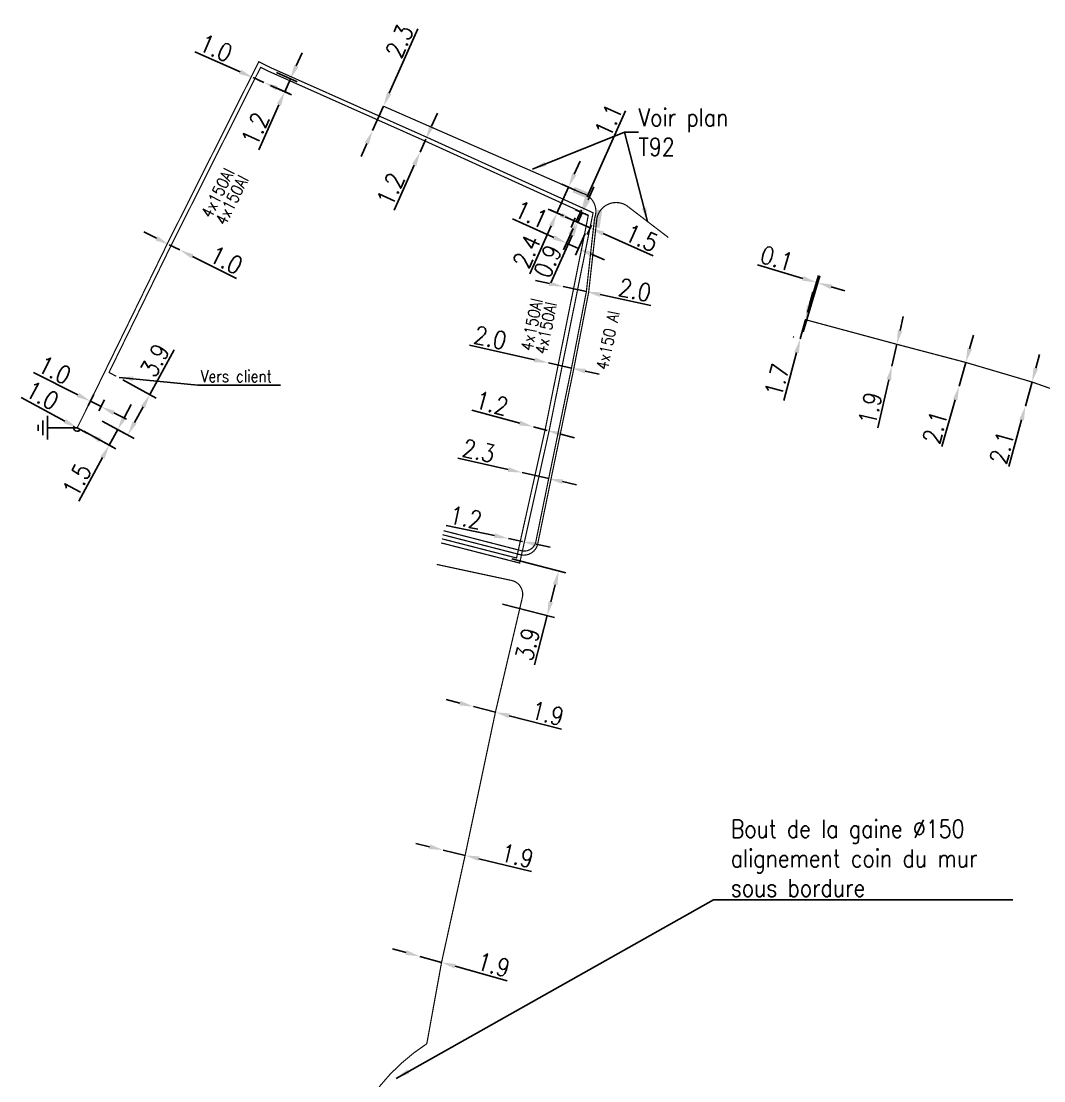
# Model space of a CAD drawing. Header units: millimetres. Extents: x 80993 to 81985, y 144000 to 145002.
# Drawn here: x 81109.3 to 81195.8, y 144863.5 to 144953.1 of the extents above; entities that cross this region are included whole.
import ezdxf
from ezdxf.enums import TextEntityAlignment as Align

# ---------------------------------------------------------------- set-up
doc = ezdxf.new("R2010")
doc.units = ezdxf.units.MM
doc.header["$PDMODE"] = 34
doc.linetypes.add('B_ST_AL', pattern=[2000, 1000, 1000])
doc.layers.get('0').update_dxf_attribs({"linetype": 'CONTINUOUS'})
doc.layers.get('Defpoints').update_dxf_attribs({"linetype": 'CONTINUOUS'})
for name, color, linetype in [('B_100', 3, 'CONTINUOUS'), ('B_110', 1, 'CONTINUOUS'), ('B_300', 7, 'CONTINUOUS'), ('B_400', 7, 'CONTINUOUS')]:
    doc.layers.add(name, color=color, linetype=linetype)
doc.styles.add('M_ROMANS', font='ROMANS.shx', dxfattribs={"width": 0.75})
doc.styles.get("Standard").update_dxf_attribs({"font": 'romans.shx', "width": 0.85})
doc.dimstyles.get("Standard").update_dxf_attribs({"dimtxt": 1.5, "dimasz": 1.2, "dimexe": 0.625, "dimexo": 0.625, "dimgap": 0.25, "dimtad": 1, "dimdec": 1, "dimzin": 0, "dimdsep": 46, "dimtxsty": 'Standard', "dimcen": -0.5, "dimadec": 0, "dimazin": 0, "dimtfac": 1, "dimtdec": 1, "dimtmove": 0, "dimatfit": 3, "dimfxl": 0, "dimtolj": 1, "dimtzin": 0, "dimarcsym": 0})

# ---------------------------------------------------------------- blocks, each defined once
blk = doc.blocks.new('*D98')
at = {"layer": 'B_100', "color": 0, "linetype": 'Continuous', "lineweight": -2, "transparency": 16777216}
for p, q in [((81141.869, 144874.319), (81140.713, 144874.641)), ((81143.025, 144873.997), (81144.856, 144873.487)), ((81146.012, 144873.165), (81150.415, 144871.939))]:
    blk.add_line(p, q, dxfattribs=at)
at = {"layer": 'B_100', "color": 0, "linetype": 'Continuous', "transparency": 16777216}
for points in [[(81141.923, 144874.512), (81141.816, 144874.127), (81143.025, 144873.997)], [(81146.065, 144873.358), (81145.958, 144872.973), (81144.856, 144873.487)]]:
    blk.add_solid(points, dxfattribs=at)
at = {"layer": 'Defpoints', "color": 0, "linetype": 'Continuous', "transparency": 16777216}
for p in [(81143.025, 144873.997), (81143.025, 144873.997), (81144.856, 144873.487)]:
    blk.add_point(p, dxfattribs=at)
at = {"layer": 'B_100', "color": 0, "linetype": 'Continuous', "transparency": 16777216, "insert": (81149.273, 144873.295), "char_height": 1.5, "attachment_point": 5, "rotation": 344.43495}
blk.add_mtext('\\A1;1.9', dxfattribs=at)
blk = doc.blocks.new('*D99')
at = {"layer": 'B_100', "color": 0, "linetype": 'Continuous', "lineweight": -2, "transparency": 16777216}
for p, q in [((81143.838, 144883.277), (81142.671, 144883.559)), ((81145.004, 144882.995), (81146.851, 144882.549)), ((81148.017, 144882.267), (81152.461, 144881.193))]:
    blk.add_line(p, q, dxfattribs=at)
at = {"layer": 'B_100', "color": 0, "linetype": 'Continuous', "transparency": 16777216}
for points in [[(81143.885, 144883.472), (81143.791, 144883.083), (81145.004, 144882.995)], [(81148.064, 144882.461), (81147.97, 144882.073), (81146.851, 144882.549)]]:
    blk.add_solid(points, dxfattribs=at)
at = {"layer": 'Defpoints', "color": 0, "linetype": 'Continuous', "transparency": 16777216}
for p in [(81145.004, 144882.995), (81145.004, 144882.995), (81146.851, 144882.549)]:
    blk.add_point(p, dxfattribs=at)
at = {"layer": 'B_100', "color": 0, "linetype": 'Continuous', "transparency": 16777216, "insert": (81151.272, 144882.509), "char_height": 1.5, "attachment_point": 5, "rotation": 346.41199}
blk.add_mtext('\\A1;1.9', dxfattribs=at)
blk = doc.blocks.new('*D100')
at = {"layer": 'B_100', "color": 0, "linetype": 'Continuous', "lineweight": -2, "transparency": 16777216}
for p, q in [((81146.411, 144895.429), (81145.249, 144895.728)), ((81147.573, 144895.13), (81149.413, 144894.657)), ((81150.576, 144894.358), (81155.003, 144893.22))]:
    blk.add_line(p, q, dxfattribs=at)
at = {"layer": 'B_100', "color": 0, "linetype": 'Continuous', "transparency": 16777216}
for points in [[(81146.461, 144895.623), (81146.361, 144895.235), (81147.573, 144895.13)], [(81150.625, 144894.552), (81150.526, 144894.165), (81149.413, 144894.657)]]:
    blk.add_solid(points, dxfattribs=at)
at = {"layer": 'Defpoints', "color": 0, "linetype": 'Continuous', "transparency": 16777216}
for p in [(81147.573, 144895.13), (81147.573, 144895.13), (81149.413, 144894.657)]:
    blk.add_point(p, dxfattribs=at)
at = {"layer": 'B_100', "color": 0, "linetype": 'Continuous', "transparency": 16777216, "insert": (81153.834, 144894.553), "char_height": 1.5, "attachment_point": 5, "rotation": 345.58039}
blk.add_mtext('\\A1;1.9', dxfattribs=at)
blk = doc.blocks.new('*D101')
at = {"layer": 'B_100', "color": 0, "linetype": 'Continuous', "lineweight": -2, "transparency": 16777216}
for p, q in [((81154.968, 144936.734), (81153.872, 144937.223)), ((81156.17, 144936.482), (81155.81, 144935.675)), ((81156.065, 144936.246), (81157.435, 144935.635)), ((81157.54, 144935.871), (81157.18, 144935.064)), ((81158.531, 144935.147), (81162.758, 144933.262))]:
    blk.add_line(p, q, dxfattribs=at)
at = {"layer": 'B_100', "color": 0, "linetype": 'Continuous', "transparency": 16777216}
for points in [[(81155.05, 144936.917), (81154.887, 144936.552), (81156.065, 144936.246)], [(81158.612, 144935.329), (81158.449, 144934.964), (81157.435, 144935.635)]]:
    blk.add_solid(points, dxfattribs=at)
at = {"layer": 'Defpoints', "color": 0, "linetype": 'Continuous', "transparency": 16777216}
for p in [(81156.424, 144937.053), (81156.065, 144936.246), (81157.794, 144936.442)]:
    blk.add_point(p, dxfattribs=at)
at = {"layer": 'B_100', "color": 0, "linetype": 'Continuous', "transparency": 16777216, "insert": (81161.8, 144934.784), "char_height": 1.5, "attachment_point": 5, "rotation": 335.97467}
blk.add_mtext('\\A1;1.5', dxfattribs=at)
blk = doc.blocks.new('*D102')
at = {"layer": 'B_100', "color": 0, "linetype": 'Continuous', "lineweight": -2, "transparency": 16777216}
for p, q in [((81152.728, 144924.473), (81147.212, 144925.706)), ((81155.851, 144923.775), (81153.899, 144924.211)), ((81157.022, 144923.513), (81158.193, 144923.252))]:
    blk.add_line(p, q, dxfattribs=at)
at = {"layer": 'B_100', "color": 0, "linetype": 'Continuous', "transparency": 16777216}
for points in [[(81152.771, 144924.668), (81152.684, 144924.278), (81153.899, 144924.211)], [(81157.065, 144923.708), (81156.978, 144923.318), (81155.851, 144923.775)]]:
    blk.add_solid(points, dxfattribs=at)
at = {"layer": 'Defpoints', "color": 0, "linetype": 'Continuous', "transparency": 16777216}
for p in [(81153.899, 144924.211), (81153.899, 144924.211), (81155.851, 144923.775)]:
    blk.add_point(p, dxfattribs=at)
at = {"layer": 'B_100', "color": 0, "linetype": 'Continuous', "transparency": 16777216, "insert": (81148.978, 144926.336), "char_height": 1.5, "attachment_point": 5, "rotation": 347.40216}
blk.add_mtext('\\A1;2.0', dxfattribs=at)
blk = doc.blocks.new('*D103')
at = {"layer": 'B_100', "color": 0, "linetype": 'Continuous', "lineweight": -2, "transparency": 16777216}
for p, q in [((81150.507, 144915.191), (81146.241, 144916.144)), ((81153.922, 144914.427), (81151.678, 144914.929)), ((81155.094, 144914.166), (81156.265, 144913.904))]:
    blk.add_line(p, q, dxfattribs=at)
at = {"layer": 'B_100', "color": 0, "linetype": 'Continuous', "transparency": 16777216}
for points in [[(81150.55, 144915.386), (81150.463, 144914.996), (81151.678, 144914.929)], [(81155.137, 144914.361), (81155.05, 144913.97), (81153.922, 144914.427)]]:
    blk.add_solid(points, dxfattribs=at)
at = {"layer": 'Defpoints', "color": 0, "linetype": 'Continuous', "transparency": 16777216}
for p in [(81151.678, 144914.929), (81151.678, 144914.929), (81153.922, 144914.427)]:
    blk.add_point(p, dxfattribs=at)
at = {"layer": 'B_100', "color": 0, "linetype": 'Continuous', "transparency": 16777216, "insert": (81148.006, 144916.774), "char_height": 1.5, "attachment_point": 5, "rotation": 347.40216}
blk.add_mtext('\\A1;2.3', dxfattribs=at)
blk = doc.blocks.new('J')
at = {"color": 0}
blk.add_solid([(-1.5, 0.5), (1.5, 0.5), (-1.5, -0.5), (1.5, -0.5)], dxfattribs=at)
blk = doc.blocks.new('*D104')
at = {"layer": 'B_100', "color": 0, "linetype": 'Continuous', "lineweight": -2, "transparency": 16777216}
for p, q in [((81156.087, 144940.182), (81156.576, 144941.277)), ((81155.598, 144939.086), (81154.62, 144936.894)), ((81156.155, 144938.837), (81155.027, 144939.341)), ((81155.176, 144936.646), (81154.049, 144937.149)), ((81154.131, 144935.798), (81152.324, 144931.751))]:
    blk.add_line(p, q, dxfattribs=at)
at = {"layer": 'B_100', "color": 0, "linetype": 'Continuous', "transparency": 16777216}
for points in [[(81155.905, 144940.263), (81156.27, 144940.1), (81155.598, 144939.086)], [(81153.948, 144935.88), (81154.313, 144935.717), (81154.62, 144936.894)]]:
    blk.add_solid(points, dxfattribs=at)
at = {"layer": 'Defpoints', "color": 0, "linetype": 'Continuous', "transparency": 16777216}
for p in [(81156.725, 144938.583), (81154.62, 144936.894), (81155.747, 144936.391)]:
    blk.add_point(p, dxfattribs=at)
at = {"layer": 'B_100', "color": 0, "linetype": 'Continuous', "transparency": 16777216, "insert": (81152.07, 144933.635), "char_height": 1.5, "attachment_point": 5, "rotation": 65.94579}
blk.add_mtext('\\A1;2.4', dxfattribs=at)
blk = doc.blocks.new('*D105')
at = {"layer": 'B_100', "color": 0, "linetype": 'Continuous', "lineweight": -2, "transparency": 16777216}
for p, q in [((81140.433, 144947.025), (81142.861, 144952.465)), ((81139.026, 144943.875), (81139.943, 144945.93)), ((81138.537, 144942.779), (81138.047, 144941.684))]:
    blk.add_line(p, q, dxfattribs=at)
at = {"layer": 'B_100', "color": 0, "linetype": 'Continuous', "transparency": 16777216}
for points in [[(81140.25, 144947.107), (81140.615, 144946.944), (81139.943, 144945.93)], [(81138.354, 144942.861), (81138.719, 144942.698), (81139.026, 144943.875)]]:
    blk.add_solid(points, dxfattribs=at)
at = {"layer": 'Defpoints', "color": 0, "linetype": 'Continuous', "transparency": 16777216}
for p in [(81139.943, 144945.93), (81139.943, 144945.93), (81139.026, 144943.875)]:
    blk.add_point(p, dxfattribs=at)
at = {"layer": 'B_100', "color": 0, "linetype": 'Continuous', "transparency": 16777216, "insert": (81141.302, 144951.425), "char_height": 1.5, "attachment_point": 5, "rotation": 65.93933}
blk.add_mtext('\\A1;2.3', dxfattribs=at)
blk = doc.blocks.new('*D106')
at = {"layer": 'B_100', "color": 0, "linetype": 'Continuous', "lineweight": -2, "transparency": 16777216}
for p, q in [((81157.252, 144938.013), (81157.741, 144939.109)), ((81157.229, 144936.709), (81156.192, 144937.172)), ((81155.315, 144936.58), (81156.968, 144935.843)), ((81156.763, 144936.917), (81156.397, 144936.097)), ((81155.908, 144935.002), (81154.113, 144930.98))]:
    blk.add_line(p, q, dxfattribs=at)
at = {"layer": 'B_100', "color": 0, "linetype": 'Continuous', "transparency": 16777216}
for points in [[(81157.069, 144938.094), (81157.435, 144937.931), (81156.763, 144936.917)], [(81155.725, 144935.083), (81156.091, 144934.92), (81156.397, 144936.097)]]:
    blk.add_solid(points, dxfattribs=at)
at = {"layer": 'Defpoints', "color": 0, "linetype": 'Continuous', "transparency": 16777216}
for p in [(81154.745, 144936.835), (81157.8, 144936.454), (81156.397, 144936.097)]:
    blk.add_point(p, dxfattribs=at)
at = {"layer": 'B_100', "color": 0, "linetype": 'Continuous', "transparency": 16777216, "insert": (81153.834, 144932.808), "char_height": 1.5, "attachment_point": 5, "rotation": 65.94579}
blk.add_mtext('\\A1;0.9', dxfattribs=at)
blk = doc.blocks.new('*D107')
at = {"layer": 'B_100', "color": 0, "linetype": 'Continuous', "lineweight": -2, "transparency": 16777216}
for p, q in [((81153.982, 144930.924), (81152.809, 144931.178)), ((81155.155, 144930.669), (81157.109, 144930.245)), ((81158.282, 144929.991), (81162.554, 144929.064))]:
    blk.add_line(p, q, dxfattribs=at)
at = {"layer": 'B_100', "color": 0, "linetype": 'Continuous', "transparency": 16777216}
for points in [[(81154.024, 144931.119), (81153.94, 144930.728), (81155.155, 144930.669)], [(81158.324, 144930.186), (81158.24, 144929.796), (81157.109, 144930.245)]]:
    blk.add_solid(points, dxfattribs=at)
at = {"layer": 'Defpoints', "color": 0, "linetype": 'Continuous', "transparency": 16777216}
for p in [(81155.155, 144930.669), (81157.109, 144930.245), (81157.109, 144930.245)]:
    blk.add_point(p, dxfattribs=at)
at = {"layer": 'B_100', "color": 0, "linetype": 'Continuous', "transparency": 16777216, "insert": (81161.216, 144930.378), "char_height": 1.5, "attachment_point": 5, "rotation": 347.75828}
blk.add_mtext('\\A1;2.0', dxfattribs=at)
blk = doc.blocks.new('*D289')
at = {"layer": 'B_100', "color": 0, "linetype": 'Continuous', "lineweight": -2, "transparency": 16777216}
for p, q in [((81183.647, 144926.957), (81183.913, 144928.127)), ((81183.381, 144925.786), (81182.962, 144923.943)), ((81182.696, 144922.773), (81181.773, 144918.713))]:
    blk.add_line(p, q, dxfattribs=at)
at = {"layer": 'B_100', "color": 0, "linetype": 'Continuous', "transparency": 16777216}
for points in [[(81183.452, 144927.001), (81183.842, 144926.912), (81183.381, 144925.786)], [(81182.501, 144922.818), (81182.891, 144922.729), (81182.962, 144923.943)]]:
    blk.add_solid(points, dxfattribs=at)
at = {"layer": 'Defpoints', "color": 0, "linetype": 'Continuous', "transparency": 16777216}
for p in [(81183.381, 144925.786), (81182.962, 144923.943), (81182.962, 144923.943)]:
    blk.add_point(p, dxfattribs=at)
at = {"layer": 'B_100', "color": 0, "linetype": 'Continuous', "transparency": 16777216, "insert": (81181.123, 144920.362), "char_height": 1.5, "attachment_point": 5, "rotation": 77.19385}
blk.add_mtext('\\A1;1.9', dxfattribs=at)
blk = doc.blocks.new('*D290')
at = {"layer": 'B_100', "color": 0, "linetype": 'Continuous', "lineweight": -2, "transparency": 16777216}
for p, q in [((81189.538, 144925.406), (81189.867, 144926.561)), ((81189.21, 144924.252), (81188.639, 144922.242)), ((81188.31, 144921.088), (81187.188, 144917.141))]:
    blk.add_line(p, q, dxfattribs=at)
at = {"layer": 'B_100', "color": 0, "linetype": 'Continuous', "transparency": 16777216}
for points in [[(81189.346, 144925.461), (81189.731, 144925.352), (81189.21, 144924.252)], [(81188.118, 144921.142), (81188.503, 144921.033), (81188.639, 144922.242)]]:
    blk.add_solid(points, dxfattribs=at)
at = {"layer": 'Defpoints', "color": 0, "linetype": 'Continuous', "transparency": 16777216}
for p in [(81189.21, 144924.252), (81188.639, 144922.242), (81188.639, 144922.242)]:
    blk.add_point(p, dxfattribs=at)
at = {"layer": 'B_100', "color": 0, "linetype": 'Continuous', "transparency": 16777216, "insert": (81186.61, 144918.764), "char_height": 1.5, "attachment_point": 5, "rotation": 74.12464}
blk.add_mtext('\\A1;2.1', dxfattribs=at)
blk = doc.blocks.new('*D291')
at = {"layer": 'B_100', "color": 0, "linetype": 'Continuous', "lineweight": -2, "transparency": 16777216}
for p, q in [((81195.13, 144923.755), (81195.446, 144924.912)), ((81194.813, 144922.597), (81194.254, 144920.552)), ((81193.937, 144919.395), (81192.854, 144915.437))]:
    blk.add_line(p, q, dxfattribs=at)
at = {"layer": 'B_100', "color": 0, "linetype": 'Continuous', "transparency": 16777216}
for points in [[(81194.937, 144923.808), (81195.323, 144923.702), (81194.813, 144922.597)], [(81193.744, 144919.448), (81194.13, 144919.342), (81194.254, 144920.552)]]:
    blk.add_solid(points, dxfattribs=at)
at = {"layer": 'Defpoints', "color": 0, "linetype": 'Continuous', "transparency": 16777216}
for p in [(81194.813, 144922.597), (81194.254, 144920.552), (81194.254, 144920.552)]:
    blk.add_point(p, dxfattribs=at)
at = {"layer": 'B_100', "color": 0, "linetype": 'Continuous', "transparency": 16777216, "insert": (81192.26, 144917.055), "char_height": 1.5, "attachment_point": 5, "rotation": 74.70116}
blk.add_mtext('\\A1;2.1', dxfattribs=at)
blk = doc.blocks.new('*D308')
at = {"layer": 'B_100', "color": 0, "linetype": 'Continuous', "lineweight": -2, "transparency": 16777216}
for p, q in [((81175.432, 144931.36), (81171.592, 144932.505)), ((81175.442, 144926.836), (81176.858, 144931.588)), ((81175.823, 144928.469), (81176.761, 144931.617)), ((81176.68, 144930.989), (81176.582, 144931.018)), ((81177.83, 144930.646), (81178.98, 144930.303))]:
    blk.add_line(p, q, dxfattribs=at)
at = {"layer": 'B_100', "color": 0, "linetype": 'Continuous', "transparency": 16777216}
for points in [[(81175.49, 144931.552), (81175.375, 144931.169), (81176.582, 144931.018)], [(81177.887, 144930.838), (81177.773, 144930.454), (81176.68, 144930.989)]]:
    blk.add_solid(points, dxfattribs=at)
at = {"layer": 'Defpoints', "color": 0, "linetype": 'Continuous', "transparency": 16777216}
for p in [(81176.582, 144931.018), (81175.645, 144927.87), (81175.264, 144926.237)]:
    blk.add_point(p, dxfattribs=at)
at = {"layer": 'B_100', "color": 0, "linetype": 'Continuous', "transparency": 16777216, "insert": (81173.223, 144933.062), "char_height": 1.5, "attachment_point": 5, "rotation": 343.40946}
blk.add_mtext('\\A1;0.1', dxfattribs=at)
blk = doc.blocks.new('*D309')
at = {"layer": 'B_100', "color": 0, "linetype": 'Continuous', "lineweight": -2, "transparency": 16777216}
for p, q in [((81175.957, 144929.029), (81176.269, 144930.187)), ((81175.645, 144927.87), (81175.209, 144926.252)), ((81174.661, 144926.4), (81174.605, 144926.414)), ((81174.897, 144925.093), (81173.806, 144921.043))]:
    blk.add_line(p, q, dxfattribs=at)
at = {"layer": 'B_100', "color": 0, "linetype": 'Continuous', "transparency": 16777216}
for points in [[(81175.764, 144929.081), (81176.15, 144928.977), (81175.645, 144927.87)], [(81174.704, 144925.145), (81175.09, 144925.041), (81175.209, 144926.252)]]:
    blk.add_solid(points, dxfattribs=at)
at = {"layer": 'Defpoints', "color": 0, "linetype": 'Continuous', "transparency": 16777216}
for p in [(81175.645, 144927.87), (81175.645, 144927.87), (81175.264, 144926.237)]:
    blk.add_point(p, dxfattribs=at)
at = {"layer": 'B_100', "color": 0, "linetype": 'Continuous', "transparency": 16777216, "insert": (81173.229, 144922.746), "char_height": 1.5, "attachment_point": 5, "rotation": 74.92787}
blk.add_mtext('\\A1;1.7', dxfattribs=at)
blk = doc.blocks.new('*D725')
at = {"layer": 'B_100', "color": 0, "linetype": 'Continuous', "lineweight": -2, "transparency": 16777216}
for p, q in [((81120.172, 144921.538), (81122.226, 144925.328)), ((81117.883, 144922.778), (81120.722, 144921.24)), ((81118.886, 144919.164), (81119.601, 144920.483)), ((81116.132, 144919.292), (81118.864, 144917.811))]:
    blk.add_line(p, q, dxfattribs=at)
at = {"layer": 'B_100', "color": 0, "linetype": 'Continuous', "transparency": 16777216}
for points in [[(81119.425, 144920.578), (81119.777, 144920.387), (81120.172, 144921.538)], [(81118.71, 144919.259), (81119.062, 144919.068), (81118.314, 144918.109)]]:
    blk.add_solid(points, dxfattribs=at)
at = {"layer": 'Defpoints', "color": 0, "linetype": 'Continuous', "transparency": 16777216}
for p in [(81117.334, 144923.076), (81115.582, 144919.589), (81118.314, 144918.109)]:
    blk.add_point(p, dxfattribs=at)
at = {"layer": 'B_100', "color": 0, "linetype": 'Continuous', "transparency": 16777216, "insert": (81120.606, 144924.437), "char_height": 1.5, "attachment_point": 5, "rotation": 61.54668}
blk.add_mtext('\\A1;3.9', dxfattribs=at)
blk = doc.blocks.new('*D726')
at = {"layer": 'B_300', "color": 0, "linetype": 'Continuous', "lineweight": -2, "transparency": 16777216}
for p, q in [((81118.03, 144919.628), (81118.602, 144920.683)), ((81116.132, 144919.292), (81118.008, 144918.275)), ((81114.58, 144918.426), (81117.293, 144916.956)), ((81117.458, 144918.573), (81116.744, 144917.254)), ((81116.172, 144916.199), (81114.176, 144912.515))]:
    blk.add_line(p, q, dxfattribs=at)
at = {"layer": 'B_300', "color": 0, "linetype": 'Continuous', "transparency": 16777216}
for points in [[(81117.854, 144919.723), (81118.206, 144919.532), (81117.458, 144918.573)], [(81115.996, 144916.294), (81116.348, 144916.103), (81116.744, 144917.254)]]:
    blk.add_solid(points, dxfattribs=at)
at = {"layer": 'Defpoints', "color": 0, "linetype": 'Continuous', "transparency": 16777216}
for p in [(81115.582, 144919.589), (81114.031, 144918.724), (81117.458, 144918.573)]:
    blk.add_point(p, dxfattribs=at)
at = {"layer": 'B_300', "color": 0, "linetype": 'Continuous', "transparency": 16777216, "insert": (81114.009, 144914.306), "char_height": 1.5, "attachment_point": 5, "rotation": 61.54668}
blk.add_mtext('\\A1;1.5', dxfattribs=at)
blk = doc.blocks.new('*D727')
at = {"layer": 'B_300', "color": 0, "linetype": 'Continuous', "lineweight": -2, "transparency": 16777216}
for p, q in [((81112.976, 144919.296), (81109.292, 144921.292)), ((81114.91, 144918.247), (81114.031, 144918.724)), ((81115.965, 144917.676), (81117.02, 144917.104))]:
    blk.add_line(p, q, dxfattribs=at)
at = {"layer": 'B_300', "color": 0, "linetype": 'Continuous', "transparency": 16777216}
for points in [[(81113.071, 144919.471), (81112.88, 144919.12), (81114.031, 144918.724)], [(81116.06, 144917.852), (81115.87, 144917.5), (81114.91, 144918.247)]]:
    blk.add_solid(points, dxfattribs=at)
at = {"layer": 'Defpoints', "color": 0, "linetype": 'Continuous', "transparency": 16777216}
for p in [(81114.031, 144918.724), (81114.91, 144918.247), (81114.91, 144918.247)]:
    blk.add_point(p, dxfattribs=at)
at = {"layer": 'B_300', "color": 0, "linetype": 'Continuous', "transparency": 16777216, "insert": (81111.083, 144921.459), "char_height": 1.5, "attachment_point": 5, "rotation": 331.54668}
blk.add_mtext('\\A1;1.0', dxfattribs=at)
blk = doc.blocks.new('*D728')
at = {"layer": 'B_110', "color": 0, "linetype": 'Continuous', "lineweight": -2, "transparency": 16777216}
for p, q in [((81114.083, 144921.506), (81110.34, 144923.387)), ((81114.969, 144920.597), (81115.436, 144921.526)), ((81116.049, 144920.518), (81115.155, 144920.967)), ((81115.863, 144920.148), (81116.329, 144921.077)), ((81117.121, 144919.979), (81118.193, 144919.441))]:
    blk.add_line(p, q, dxfattribs=at)
at = {"layer": 'B_110', "color": 0, "linetype": 'Continuous', "transparency": 16777216}
for points in [[(81114.173, 144921.685), (81113.993, 144921.327), (81115.155, 144920.967)], [(81117.211, 144920.158), (81117.031, 144919.801), (81116.049, 144920.518)]]:
    blk.add_solid(points, dxfattribs=at)
at = {"layer": 'Defpoints', "color": 0, "linetype": 'Continuous', "transparency": 16777216}
for p in [(81114.688, 144920.038), (81116.049, 144920.518), (81115.582, 144919.589)]:
    blk.add_point(p, dxfattribs=at)
at = {"layer": 'B_110', "color": 0, "linetype": 'Continuous', "transparency": 16777216, "insert": (81112.124, 144923.609), "char_height": 1.5, "attachment_point": 5, "rotation": 333.32171}
blk.add_mtext('\\A1;1.0', dxfattribs=at)
blk = doc.blocks.new('*D729')
at = {"layer": 'B_100', "color": 0, "linetype": 'Continuous', "lineweight": -2, "transparency": 16777216}
for p, q in [((81120.739, 144934.753), (81119.667, 144935.292)), ((81121.811, 144934.214), (81122.705, 144933.765)), ((81123.777, 144933.226), (81127.521, 144931.345))]:
    blk.add_line(p, q, dxfattribs=at)
at = {"layer": 'B_100', "color": 0, "linetype": 'Continuous', "transparency": 16777216}
for points in [[(81120.829, 144934.932), (81120.649, 144934.574), (81121.811, 144934.214)], [(81123.867, 144933.405), (81123.687, 144933.048), (81122.705, 144933.765)]]:
    blk.add_solid(points, dxfattribs=at)
at = {"layer": 'Defpoints', "color": 0, "linetype": 'Continuous', "transparency": 16777216}
for p in [(81121.811, 144934.214), (81122.705, 144933.765), (81122.705, 144933.765)]:
    blk.add_point(p, dxfattribs=at)
at = {"layer": 'B_100', "color": 0, "linetype": 'Continuous', "transparency": 16777216, "insert": (81126.634, 144932.91), "char_height": 1.5, "attachment_point": 5, "rotation": 333.32171}
blk.add_mtext('\\A1;1.0', dxfattribs=at)
blk = doc.blocks.new('*D730')
at = {"layer": 'B_100', "color": 0, "linetype": 'Continuous', "lineweight": -2, "transparency": 16777216}
for p, q in [((81127.819, 144948.837), (81123.992, 144950.542)), ((81129.828, 144947.941), (81128.915, 144948.348)), ((81130.924, 144947.452), (81132.02, 144946.964))]:
    blk.add_line(p, q, dxfattribs=at)
at = {"layer": 'B_100', "color": 0, "linetype": 'Continuous', "transparency": 16777216}
for points in [[(81127.9, 144949.019), (81127.737, 144948.654), (81128.915, 144948.348)], [(81131.005, 144947.635), (81130.843, 144947.27), (81129.828, 144947.941)]]:
    blk.add_solid(points, dxfattribs=at)
at = {"layer": 'Defpoints', "color": 0, "linetype": 'Continuous', "transparency": 16777216}
for p in [(81128.915, 144948.348), (81129.828, 144947.941), (81129.828, 144947.941)]:
    blk.add_point(p, dxfattribs=at)
at = {"layer": 'B_100', "color": 0, "linetype": 'Continuous', "transparency": 16777216, "insert": (81125.765, 144950.847), "char_height": 1.5, "attachment_point": 5, "rotation": 335.97467}
blk.add_mtext('\\A1;1.0', dxfattribs=at)
blk = doc.blocks.new('*D731')
at = {"layer": 'B_100', "color": 0, "linetype": 'Continuous', "lineweight": -2, "transparency": 16777216}
for p, q in [((81132.566, 144949.347), (81133.055, 144950.443)), ((81130.887, 144948.781), (81132.649, 144947.996)), ((81132.078, 144948.25), (81131.59, 144947.156)), ((81130.399, 144947.687), (81132.161, 144946.901)), ((81131.101, 144946.06), (81129.396, 144942.233))]:
    blk.add_line(p, q, dxfattribs=at)
at = {"layer": 'B_100', "color": 0, "linetype": 'Continuous', "transparency": 16777216}
for points in [[(81132.384, 144949.428), (81132.749, 144949.265), (81132.078, 144948.25)], [(81130.919, 144946.141), (81131.284, 144945.978), (81131.59, 144947.156)]]:
    blk.add_solid(points, dxfattribs=at)
at = {"layer": 'Defpoints', "color": 0, "linetype": 'Continuous', "transparency": 16777216}
for p in [(81130.316, 144949.036), (81129.828, 144947.941), (81131.59, 144947.156)]:
    blk.add_point(p, dxfattribs=at)
at = {"layer": 'B_100', "color": 0, "linetype": 'Continuous', "transparency": 16777216, "insert": (81129.091, 144944.006), "char_height": 1.5, "attachment_point": 5, "rotation": 65.97467}
blk.add_mtext('\\A1;1.2', dxfattribs=at)
blk = doc.blocks.new('*D732')
at = {"layer": 'B_100', "color": 0, "linetype": 'Continuous', "lineweight": -2, "transparency": 16777216}
for p, q in [((81144.016, 144944.244), (81144.505, 144945.34)), ((81143.528, 144943.148), (81143.039, 144942.052)), ((81142.551, 144940.956), (81140.845, 144937.13))]:
    blk.add_line(p, q, dxfattribs=at)
at = {"layer": 'B_100', "color": 0, "linetype": 'Continuous', "transparency": 16777216}
for points in [[(81143.834, 144944.325), (81144.199, 144944.163), (81143.528, 144943.148)], [(81142.368, 144941.037), (81142.733, 144940.875), (81143.039, 144942.052)]]:
    blk.add_solid(points, dxfattribs=at)
at = {"layer": 'Defpoints', "color": 0, "linetype": 'Continuous', "transparency": 16777216}
for p in [(81143.528, 144943.148), (81143.039, 144942.052), (81143.039, 144942.052)]:
    blk.add_point(p, dxfattribs=at)
at = {"layer": 'B_100', "color": 0, "linetype": 'Continuous', "transparency": 16777216, "insert": (81140.54, 144938.902), "char_height": 1.5, "attachment_point": 5, "rotation": 65.97467}
blk.add_mtext('\\A1;1.2', dxfattribs=at)
blk = doc.blocks.new('*D733')
at = {"layer": 'B_100', "color": 0, "linetype": 'Continuous', "lineweight": -2, "transparency": 16777216}
for p, q in [((81157.187, 144938.264), (81160.428, 144945.535)), ((81156.25, 144936.163), (81156.698, 144937.168)), ((81155.762, 144935.067), (81155.273, 144933.971))]:
    blk.add_line(p, q, dxfattribs=at)
at = {"layer": 'B_100', "color": 0, "linetype": 'Continuous', "transparency": 16777216}
for points in [[(81157.004, 144938.345), (81157.37, 144938.182), (81156.698, 144937.168)], [(81155.579, 144935.148), (81155.945, 144934.985), (81156.25, 144936.163)]]:
    blk.add_solid(points, dxfattribs=at)
at = {"layer": 'Defpoints', "color": 0, "linetype": 'Continuous', "transparency": 16777216}
for p in [(81156.698, 144937.168), (81156.25, 144936.163), (81156.25, 144936.163)]:
    blk.add_point(p, dxfattribs=at)
at = {"layer": 'B_100', "color": 0, "linetype": 'Continuous', "transparency": 16777216, "insert": (81158.98, 144944.743), "char_height": 1.5, "attachment_point": 5, "rotation": 65.97467}
blk.add_mtext('\\A1;1.1', dxfattribs=at)
blk = doc.blocks.new('*D734')
at = {"layer": 'B_100', "color": 0, "linetype": 'Continuous', "lineweight": -2, "transparency": 16777216}
for p, q in [((81154.345, 144934.834), (81150.851, 144936.389)), ((81155.998, 144935.595), (81155.188, 144933.775)), ((81156.447, 144933.899), (81155.442, 144934.346)), ((81157.003, 144935.148), (81156.193, 144933.328)), ((81157.543, 144933.411), (81158.639, 144932.923))]:
    blk.add_line(p, q, dxfattribs=at)
at = {"layer": 'B_100', "color": 0, "linetype": 'Continuous', "transparency": 16777216}
for points in [[(81154.427, 144935.017), (81154.264, 144934.651), (81155.442, 144934.346)], [(81157.624, 144933.593), (81157.462, 144933.228), (81156.447, 144933.899)]]:
    blk.add_solid(points, dxfattribs=at)
at = {"layer": 'Defpoints', "color": 0, "linetype": 'Continuous', "transparency": 16777216}
for p in [(81156.252, 144936.166), (81157.257, 144935.719), (81155.442, 144934.346)]:
    blk.add_point(p, dxfattribs=at)
at = {"layer": 'B_100', "color": 0, "linetype": 'Continuous', "transparency": 16777216, "insert": (81152.457, 144936.769), "char_height": 1.5, "attachment_point": 5, "rotation": 336.00915}
blk.add_mtext('\\A1;1.1', dxfattribs=at)
blk = doc.blocks.new('*D735')
at = {"layer": 'B_100', "color": 0, "linetype": 'Continuous', "lineweight": -2, "transparency": 16777216}
for p, q in [((81151.469, 144919.124), (81147.423, 144920.213)), ((81153.786, 144918.5), (81152.627, 144918.812)), ((81154.945, 144918.188), (81156.104, 144917.876))]:
    blk.add_line(p, q, dxfattribs=at)
at = {"layer": 'B_100', "color": 0, "linetype": 'Continuous', "transparency": 16777216}
for points in [[(81151.521, 144919.317), (81151.417, 144918.93), (81152.627, 144918.812)], [(81154.997, 144918.381), (81154.893, 144917.995), (81153.786, 144918.5)]]:
    blk.add_solid(points, dxfattribs=at)
at = {"layer": 'Defpoints', "color": 0, "linetype": 'Continuous', "transparency": 16777216}
for p in [(81152.627, 144918.812), (81152.627, 144918.812), (81153.786, 144918.5)]:
    blk.add_point(p, dxfattribs=at)
at = {"layer": 'B_100', "color": 0, "linetype": 'Continuous', "transparency": 16777216, "insert": (81149.127, 144920.79), "char_height": 1.5, "attachment_point": 5, "rotation": 344.93189}
blk.add_mtext('\\A1;1.2', dxfattribs=at)
blk = doc.blocks.new('*D736')
at = {"layer": 'B_100', "color": 0, "linetype": 'Continuous', "lineweight": -2, "transparency": 16777216}
for p, q in [((81149.346, 144909.597), (81145.244, 144910.447)), ((81151.696, 144909.109), (81150.521, 144909.353)), ((81152.871, 144908.866), (81154.046, 144908.622))]:
    blk.add_line(p, q, dxfattribs=at)
at = {"layer": 'B_100', "color": 0, "linetype": 'Continuous', "transparency": 16777216}
for points in [[(81149.387, 144909.792), (81149.306, 144909.401), (81150.521, 144909.353)], [(81152.912, 144909.061), (81152.831, 144908.67), (81151.696, 144909.109)]]:
    blk.add_solid(points, dxfattribs=at)
at = {"layer": 'Defpoints', "color": 0, "linetype": 'Continuous', "transparency": 16777216}
for p in [(81150.521, 144909.353), (81150.521, 144909.353), (81151.696, 144909.109)]:
    blk.add_point(p, dxfattribs=at)
at = {"layer": 'B_100', "color": 0, "linetype": 'Continuous', "transparency": 16777216, "insert": (81146.911, 144911.123), "char_height": 1.5, "attachment_point": 5, "rotation": 348.28227}
blk.add_mtext('\\A1;1.2', dxfattribs=at)
blk = doc.blocks.new('*D737')
at = {"layer": 'B_100', "color": 0, "linetype": 'Continuous', "lineweight": -2, "transparency": 16777216}
for p, q in [((81150.801, 144907.629), (81155.371, 144906.454)), ((81154.467, 144905.447), (81154.093, 144903.995)), ((81150.008, 144903.806), (81154.4, 144902.677)), ((81153.795, 144902.832), (81152.721, 144898.657))]:
    blk.add_line(p, q, dxfattribs=at)
at = {"layer": 'B_100', "color": 0, "linetype": 'Continuous', "transparency": 16777216}
for points in [[(81154.273, 144905.497), (81154.661, 144905.398), (81154.766, 144906.61)], [(81153.9, 144904.044), (81154.287, 144903.945), (81153.795, 144902.832)]]:
    blk.add_solid(points, dxfattribs=at)
at = {"layer": 'Defpoints', "color": 0, "linetype": 'Continuous', "transparency": 16777216}
for p in [(81150.196, 144907.785), (81149.403, 144903.962), (81153.795, 144902.832)]:
    blk.add_point(p, dxfattribs=at)
at = {"layer": 'B_100', "color": 0, "linetype": 'Continuous', "transparency": 16777216, "insert": (81152.14, 144900.413), "char_height": 1.5, "attachment_point": 5, "rotation": 75.58039}
blk.add_mtext('\\A1;3.9', dxfattribs=at)
blk = doc.blocks.new('B_300_05')
at = {"color": 0, "linetype": 'Continuous'}
blk.add_arc((0, 0), 1, 270, 90, dxfattribs=at)
at = {"color": 0, "linetype": 'Continuous', "style": 'M_ROMANS', "width": 0.75, "flags": 3}
for tag, p in [('DEF_LEG', (0, -5)), ('DEF_COUP', (0, -7.5)), ('DEF_TYPE', (0, -10))]:
    blk.add_attdef(tag, text='', height=1.2, dxfattribs=at).set_placement(p, align=Align.MIDDLE)
blk = doc.blocks.new('Symbole MALT')
at = {"flags": 128}
for points in [[(0, 0), (0, -2.5)], [(-1, -2.5), (1, -2.5)], [(-0.625, -2.9), (0.625, -2.9)], [(-0.25, -3.3), (0.25, -3.3)]]:
    blk.add_lwpolyline(points, dxfattribs=at)

msp = doc.modelspace()

# ---------------------------------------------------------------- linework, layer by layer
at = {"layer": 'B_100', "linetype": 'B_ST_AL', "const_width": 0.1, "flags": 128}
for points in [[(81117.334, 144923.076), (81116.725, 144923.406), (81116.725, 144923.406), (81121.968, 144934.136), (81129.071, 144948.27), (81129.552, 144949.226), (81130.241, 144948.878), (81143.456, 144942.988), (81156.626, 144937.008), (81157.274, 144936.692), (81157.089, 144935.772), (81153.615, 144918.536), (81151.525, 144909.147), (81151.205, 144907.706), (81150.232, 144907.956), (81144.899, 144909.327)], [(81175.265, 144926.596), (81175.645, 144927.87), (81183.381, 144925.786), (81189.21, 144924.252), (81194.813, 144922.597), (81200.302, 144920.659), (81206.123, 144918.931), (81211.857, 144917.22), (81218.176, 144915.417), (81223.512, 144913.914), (81229.578, 144912.078), (81235.124, 144910.438), (81239.783, 144909.071), (81244.473, 144907.621), (81260.533, 144902.811), (81276.381, 144897.973), (81282.32, 144896.126), (81287.983, 144894.573), (81294.506, 144892.5), (81298.92, 144891.136), (81304.242, 144889.792), (81305.448, 144889.406), (81305.448, 144889.406), (81305.448, 144889.406), (81305.665, 144888.227), (81307.072, 144887.819)]]:
    msp.add_lwpolyline(points, dxfattribs=at)
at = {"layer": 'B_100', "linetype": 'B_ST_AL', "flags": 128}
for points in [[(81139.943, 144945.93, 0.1, 0.1, 0), (81156.725, 144938.583, 0.1, 0.1, -0.449786), (81157.801, 144936.457, 0.1, 0.1, 0), (81157.109, 144930.245, 0.1, 0.1, 0), (81155.851, 144923.775, 0.1, 0.1, 0), (81153.922, 144914.427, 0.1, 0.1, 0), (81152.835, 144909.092, 0.1, 0.1, -0.42842), (81151.607, 144908.325, 0.1, 0.1, 0), (81150.692, 144908.56, 0.1, 0.1, 0), (81145.031, 144910.016, 0, 0, 0)], [(81164.045, 144934.824, 0.1, 0.1, 0), (81160.529, 144937.513, 0.1, 0.1, 0.529735), (81158.001, 144936.449, 0.1, 0.1, 0), (81157.307, 144930.215, 0.1, 0.1, 0), (81156.047, 144923.736, 0.1, 0.1, 0), (81154.118, 144914.387, 0.1, 0.1, 0), (81152.994, 144908.906, 0.1, 0.1, -0.42842), (81151.52, 144907.986, 0.1, 0.1, 0), (81150.605, 144908.221, 0.1, 0.1, 0), (81144.944, 144909.677, 0, 0, 0)]]:
    msp.add_lwpolyline(points, format="xyseb", dxfattribs=at)
at = {"layer": 'B_100', "linetype": 'B_ST_AL', "const_width": 0.1, "flags": 128}
msp.add_lwpolyline([(81144.448, 144907.162), (81150.775, 144905.808, -0.414214), (81151.698, 144904.383), (81149.413, 144894.657), (81146.851, 144882.549), (81144.856, 144873.487), (81143.609, 144866.61, 0.080448), (81139.587, 144862.972), (81135.842, 144855.456, 0.156618), (81137.072, 144853.602, -0.198754), (81139.938, 144850.26), (81138.944, 144846.971), (81138.109, 144842.977, 0.370119), (81140.903, 144837.814), (81148.583, 144836.368, 0.073751), (81154.453, 144836.641, -0.433943), (81161.883, 144835.815), (81166.751, 144832.472), (81173.236, 144828.211, -0.414214), (81173.412, 144827.237), (81173.265, 144827.026)], format="xyb", dxfattribs=at)
at = {"layer": 'B_110', "linetype": 'B_ST_AL', "const_width": 0.1, "flags": 128}
msp.add_lwpolyline([(81114.031, 144918.724), (81114.688, 144920.038), (81121.655, 144934.293), (81128.758, 144948.427), (81129.397, 144949.697), (81130.391, 144949.194), (81143.6, 144943.308), (81156.771, 144937.327), (81157.677, 144936.916), (81157.424, 144935.665), (81153.957, 144918.463), (81151.867, 144909.071), (81151.468, 144907.277), (81150.16, 144907.613), (81144.828, 144908.984)], dxfattribs=at)

# ---------------------------------------------------------------- block references
at = {"layer": 'B_100'}
for p, xscale, yscale, zscale, rotation in [((81156.725, 144938.583), 0.4999999999999999, 0.4999999999999999, 0.4999999999999999, 337.4641535207515), ((81158.092, 144936.413), 0.5, 0.5, 0.5, 81.32483731487719)]:
    msp.add_blockref('J', p, dxfattribs=dict(at, xscale=xscale, yscale=yscale, zscale=zscale, rotation=rotation))
at = {"layer": 'B_300', "rotation": 270.0000000008912}
msp.add_blockref('Symbole MALT', (81114.031, 144918.724), dxfattribs=at)
at = {"layer": 'B_300', "xscale": 0.3, "yscale": 0.3, "zscale": 0.3, "rotation": 243.4126238657859}
msp.add_blockref('B_300_05', (81114.031, 144918.724), dxfattribs=at)

# ---------------------------------------------------------------- texts
at = {"layer": 'B_100', "linetype": 'Continuous', "width": 0.85}
for s, rotation, p in [('4x150Al', 63.31783, (81126.562, 144935.773)), ('4x150Al', 78.60434, (81152.537, 144925.172)), ('4x150 Al', 78.26784, (81158.906, 144923.555))]:
    msp.add_text(s, height=1, rotation=rotation, dxfattribs=at).set_placement(p)
at = {"layer": 'B_100', "linetype": 'Continuous'}
for s, insert, char_height, attachment_point in [('\\A1;Voir plan\\PT92', (81161.531, 144943.731), 1.5, 4), ('\\A1;Vers client', (81124.48, 144922.59), 1, 7)]:
    msp.add_mtext(s, dxfattribs=dict(at, insert=insert, char_height=char_height, attachment_point=attachment_point))
at = {"layer": 'B_110', "linetype": 'Continuous', "width": 0.85}
for rotation, p in [(63.31783, (81125.354, 144936.368)), (78.60434, (81153.735, 144924.883))]:
    msp.add_text('4x150Al', height=1, rotation=rotation, dxfattribs=at).set_placement(p)
at = {"layer": 'B_400', "linetype": 'Continuous', "insert": (81169.328, 144879.043), "char_height": 1.5, "attachment_point": 7}
msp.add_mtext('Bout de la gaine %%C150\\Palignement coin du mur\\Psous bordure', dxfattribs=at)

# ---------------------------------------------------------------- dimensions: what is measured, and where the dimension line sits
at = {"layer": 'B_100', "linetype": 'Continuous'}
for base, p1, p2, angle, picture, middle, dimtype in [((81129.828, 144947.941), (81128.915, 144948.348), (81129.828, 144947.941), 155.97467, '*D730', (81125.357, 144949.934), 160), ((81139.9433, 144945.9297), (81139.026, 144943.8752), (81139.9433, 144945.9297), 65.93933, '*D105', (81142.2148, 144951.017), 161), ((81131.59, 144947.156), (81130.316, 144949.036), (81129.828, 144947.941), 65.97467, '*D731', (81130.004, 144943.598), 160), ((81156.25, 144936.163), (81156.698, 144937.168), (81156.25, 144936.163), 65.97467, '*D733', (81159.894, 144944.336), 160), ((81154.62, 144936.894), (81156.725, 144938.583), (81155.747, 144936.391), 245.94579, '*D104', (81152.983, 144933.227), 160), ((81155.442, 144934.346), (81157.257, 144935.719), (81156.252, 144936.166), 336.00915, '*D734', (81152.05, 144935.855), 160), ((81156.065, 144936.246), (81157.794, 144936.442), (81156.424, 144937.053), 155.97467, '*D101', (81161.393, 144933.871), 161), ((81176.582, 144931.018), (81175.264, 144926.237), (81175.645, 144927.87), 343.40946, '*D308', (81172.937, 144932.104), 160), ((81175.645, 144927.87), (81175.264, 144926.237), (81175.645, 144927.87), 74.92787, '*D309', (81174.195, 144922.486), 160), ((81182.962, 144923.943), (81183.381, 144925.786), (81182.962, 144923.943), 257.19385, '*D289', (81182.098, 144920.14), 161), ((81153.899, 144924.211), (81155.851, 144923.775), (81153.899, 144924.211), 167.40216, '*D102', (81148.76, 144925.36), 161), ((81188.639, 144922.242), (81189.21, 144924.252), (81188.639, 144922.242), 254.12464, '*D290', (81187.572, 144918.491), 161), ((81118.314, 144918.109), (81117.334, 144923.076), (81115.582, 144919.589), 61.54668, '*D725', (81121.485, 144923.96), 160), ((81194.254, 144920.552), (81194.813, 144922.597), (81194.254, 144920.552), 254.70116, '*D291', (81193.225, 144916.791), 161), ((81153.795, 144902.832), (81150.196, 144907.785), (81149.403, 144903.962), 75.58039, '*D737', (81153.109, 144900.164), 160), ((81147.573, 144895.13), (81149.413, 144894.657), (81147.573, 144895.13), 165.58039, '*D100', (81153.585, 144893.585), 161), ((81145.004, 144882.995), (81146.851, 144882.549), (81145.004, 144882.995), 166.41199, '*D99', (81151.037, 144881.537), 161), ((81143.025, 144873.997), (81144.856, 144873.487), (81143.025, 144873.997), 164.43495, '*D98', (81149.005, 144872.332), 161)]:
    dim = msp.add_linear_dim(base=base, p1=p1, p2=p2, angle=angle, dimstyle='Standard', dxfattribs=at)
    dim.commit()
    dim.dimension.update_dxf_attribs({"geometry": picture, "text_midpoint": middle, "dimtype": dimtype})
for base, p1, p2, angle, picture, middle in [((81143.039, 144942.052), (81143.528, 144943.148), (81143.039, 144942.052), 65.97467, '*D732', (81141.454, 144938.495)), ((81122.705, 144933.765), (81121.811, 144934.214), (81122.705, 144933.765), 153.32171, '*D729', (81126.185, 144932.017)), ((81152.627, 144918.812), (81153.786, 144918.5), (81152.627, 144918.812), 344.93189, '*D735', (81148.867, 144919.824)), ((81150.521, 144909.353), (81151.696, 144909.109), (81150.521, 144909.353), 348.28227, '*D736', (81146.708, 144910.144))]:
    dim = msp.add_linear_dim(base=base, p1=p1, p2=p2, angle=angle, dimstyle='Standard', override={"dimscale": 1, "dimlfac": 1, "dimlunit": 2}, dxfattribs=at)
    dim.commit()
    dim.dimension.update_dxf_attribs({"geometry": picture, "text_midpoint": middle, "dimtype": 160})
dim = msp.add_linear_dim(base=(81156.397, 144936.097), p1=(81157.8, 144936.454), p2=(81154.745, 144936.835), angle=245.94579, text='0.9', dimstyle='Standard', dxfattribs=at)
dim.commit()
dim.dimension.update_dxf_attribs({"geometry": '*D106', "text_midpoint": (81154.747, 144932.401), "dimtype": 160})
dim = msp.add_linear_dim(base=(81157.109, 144930.245), p1=(81155.155, 144930.669), p2=(81157.109, 144930.245), angle=347.75828, dimstyle='Standard', dxfattribs=at)
dim.commit()
dim.dimension.update_dxf_attribs({"geometry": '*D107', "text_midpoint": (81161.216, 144930.378)})
dim = msp.add_aligned_dim(p1=(81153.922, 144914.427), p2=(81151.678, 144914.929), distance=0, dimstyle='Standard', dxfattribs=at)
dim.commit()
dim.dimension.update_dxf_attribs({"geometry": '*D103', "text_midpoint": (81148.006, 144916.774)})
at = {"layer": 'B_110', "linetype": 'Continuous'}
dim = msp.add_linear_dim(base=(81116.049, 144920.518), p1=(81114.688, 144920.038), p2=(81115.582, 144919.589), angle=153.32171, dimstyle='Standard', dxfattribs=at)
dim.commit()
dim.dimension.update_dxf_attribs({"geometry": '*D728', "text_midpoint": (81111.675, 144922.716), "dimtype": 160})
at = {"layer": 'B_300', "linetype": 'Continuous'}
for base, p2, angle, picture, middle in [((81114.91, 144918.247), (81114.91, 144918.247), 151.54668, '*D727', (81110.606, 144920.579)), ((81117.458, 144918.573), (81115.582, 144919.589), 241.54668, '*D726', (81114.888, 144913.83))]:
    dim = msp.add_linear_dim(base=base, p1=(81114.031, 144918.724), p2=p2, angle=angle, dimstyle='Standard', dxfattribs=at)
    dim.commit()
    dim.dimension.update_dxf_attribs({"geometry": picture, "text_midpoint": middle, "dimtype": 160})

# ---------------------------------------------------------------- leaders
at = {"layer": 'B_100', "linetype": 'Continuous'}
for points in [[(81152.538, 144940.613), (81160.331, 144943.731), (81161.531, 144943.731)], [(81162.287, 144936.168), (81160.331, 144943.731)]]:
    msp.add_leader(points, dimstyle='Standard', dxfattribs=at)
at = {"layer": 'B_100', "linetype": 'Continuous', "annotation_type": 0, "has_hookline": 1, "hookline_direction": 0, "text_width": 6.76}
msp.add_leader([(81117.578, 144922.989), (81124.23, 144922.34)], dimstyle='Standard', dxfattribs=at)
at = {"layer": 'B_400', "linetype": 'Continuous', "annotation_type": 0, "has_hookline": 1, "hookline_direction": 0, "text_width": 23.861}
msp.add_leader([(81141.013, 144863.677), (81167.878, 144878.793), (81169.078, 144878.793)], dimstyle='Standard', override={"dimfxl": 1.25}, dxfattribs=at)

doc.saveas('drawing.dxf')
